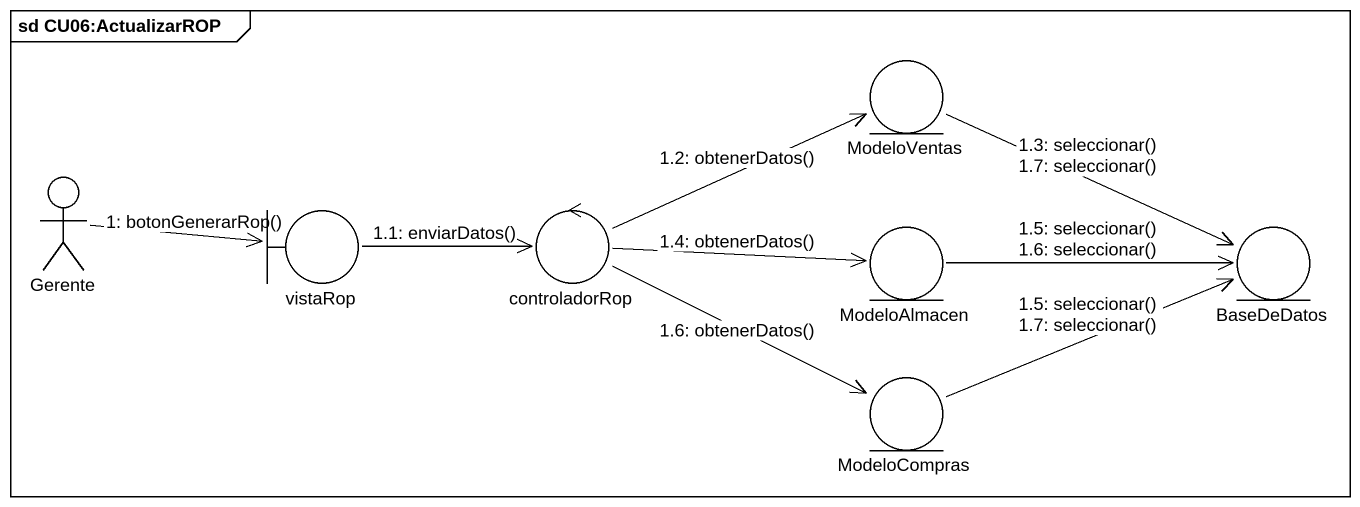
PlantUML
@startuml
mainframe sd CU06:ActualizarROP
entity ModeloVentas
actor Gerente
boundary vistaRop
control controladorRop
entity ModeloAlmacen
entity BaseDeDatos
entity ModeloCompras
Gerente -right-> vistaRop : 1: botonGenerarRop()
vistaRop -right-> controladorRop : 1.1: enviarDatos()
controladorRop -right-> ModeloVentas : 1.2: obtenerDatos()
ModeloVentas -right-> BaseDeDatos : 1.3: seleccionar()\n1.7: seleccionar()
controladorRop -right-> ModeloAlmacen : 1.4: obtenerDatos()
ModeloAlmacen -right-> BaseDeDatos : 1.5: seleccionar()\n1.6: seleccionar()
ModeloCompras -right-> BaseDeDatos : 1.5: seleccionar()\n1.7: seleccionar()
controladorRop -right-> ModeloCompras : 1.6: obtenerDatos()
@enduml
